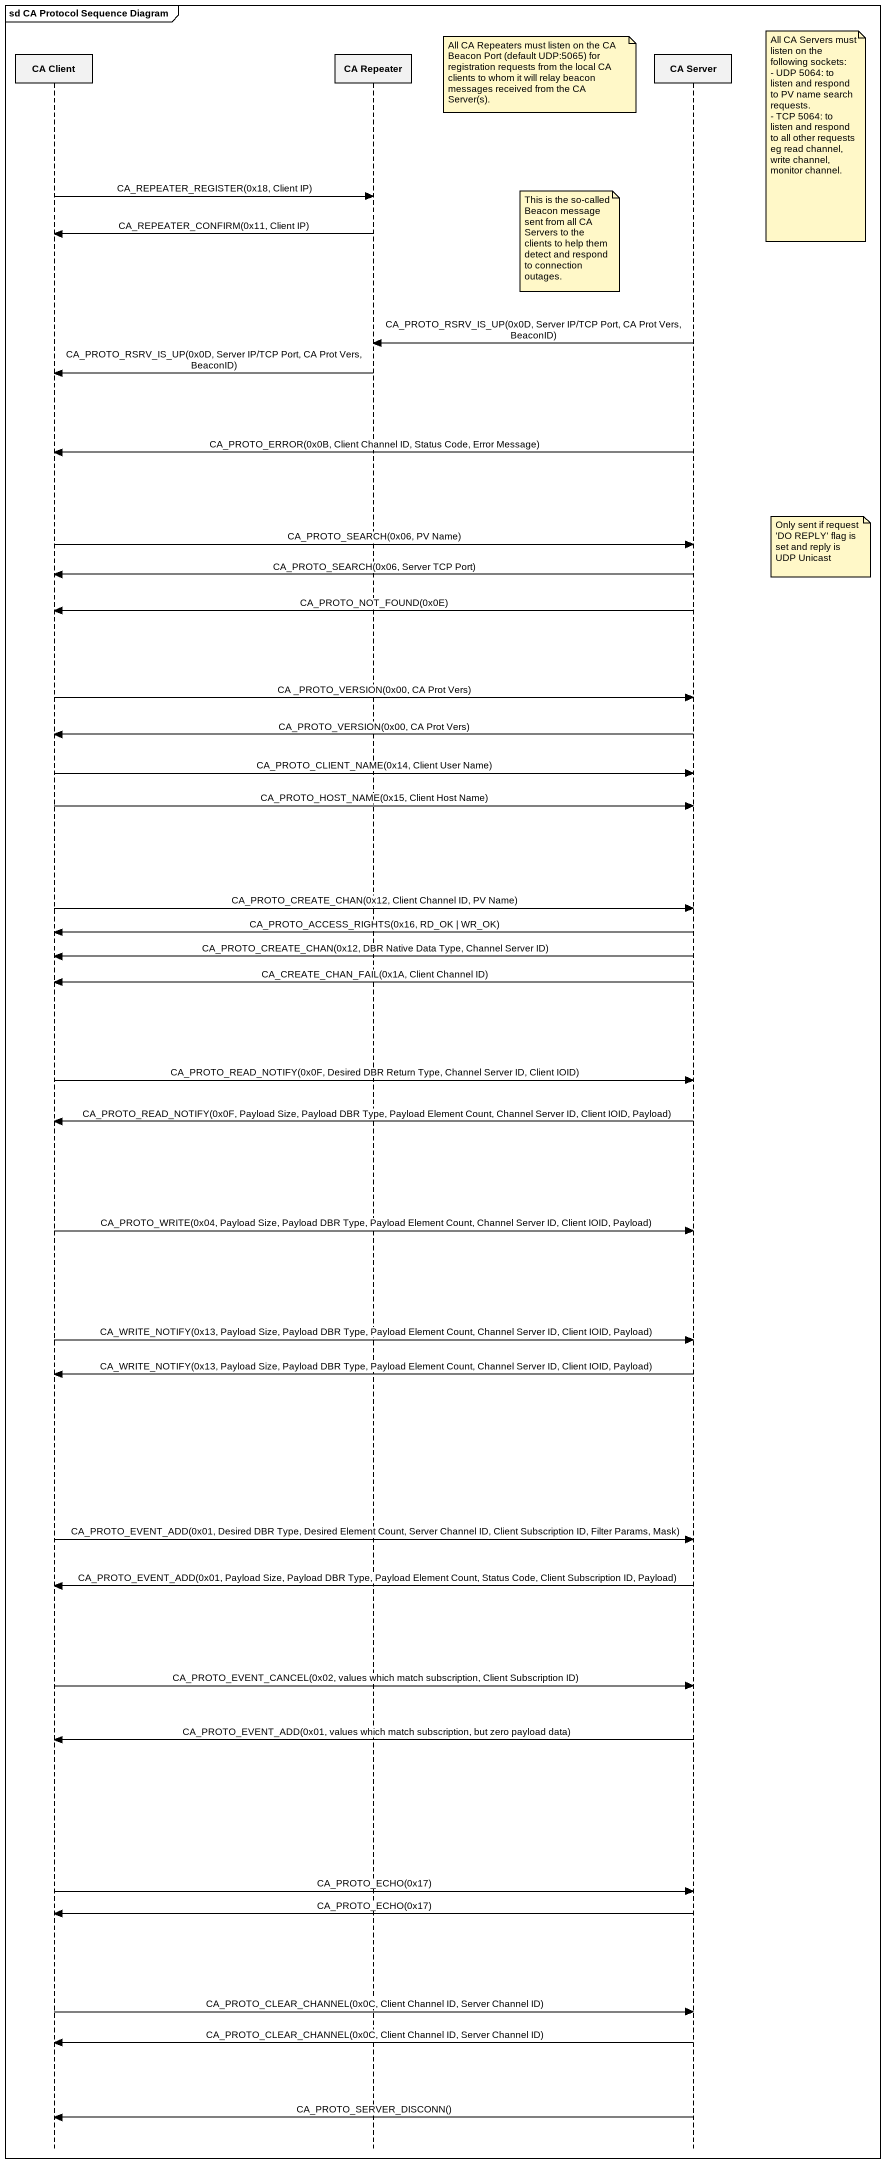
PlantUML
@startuml
mainframe sd CA Protocol Sequence Diagram
hide footbox
participant "CA Client" as CA_Client
participant "CA Repeater" as CA_Repeater
participant "CA Server" as CA_Server

note left of CA_Server : All CA Repeaters must listen on the CA Beacon Port (default UDP:5065) for registration requests from the local CA clients to whom it will relay beacon messages received from the CA Server(s).
note right of CA_Server
  All CA Servers must listen on the following sockets:
  - UDP 5064: to listen and respond to PV name search requests.
  - TCP 5064: to listen and respond to all other requests eg read channel, write channel, monitor channel.
end note
CA_Client -> CA_Repeater : CA_REPEATER_REGISTER(0x18, Client IP)
CA_Repeater -> CA_Client : CA_REPEATER_CONFIRM(0x11, Client IP)
note left of CA_Server : This is the so-called Beacon message sent from all CA Servers to the clients to help them detect and respond to connection outages.
CA_Server -> CA_Repeater : CA_PROTO_RSRV_IS_UP(0x0D, Server IP/TCP Port, CA Prot Vers, BeaconID)
CA_Repeater -> CA_Client : CA_PROTO_RSRV_IS_UP(0x0D, Server IP/TCP Port, CA Prot Vers, BeaconID)
CA_Server -> CA_Client : CA_PROTO_ERROR(0x0B, Client Channel ID, Status Code, Error Message)
CA_Client -> CA_Server : CA_PROTO_SEARCH(0x06, PV Name)
note right of CA_Server : Only sent if request 'DO REPLY' flag is set and reply is UDP Unicast
CA_Server -> CA_Client : CA_PROTO_SEARCH(0x06, Server TCP Port)
CA_Server -> CA_Client : CA_PROTO_NOT_FOUND(0x0E)
CA_Client -> CA_Server : CA _PROTO_VERSION(0x00, CA Prot Vers)
CA_Server -> CA_Client : CA_PROTO_VERSION(0x00, CA Prot Vers)
CA_Client -> CA_Server : CA_PROTO_CLIENT_NAME(0x14, Client User Name)
CA_Client -> CA_Server : CA_PROTO_HOST_NAME(0x15, Client Host Name)
CA_Client -> CA_Server : CA_PROTO_CREATE_CHAN(0x12, Client Channel ID, PV Name)
CA_Server -> CA_Client : CA_PROTO_ACCESS_RIGHTS(0x16, RD_OK | WR_OK)
CA_Server -> CA_Client : CA_PROTO_CREATE_CHAN(0x12, DBR Native Data Type, Channel Server ID)
CA_Server -> CA_Client : CA_CREATE_CHAN_FAIL(0x1A, Client Channel ID)
CA_Client -> CA_Server : CA_PROTO_READ_NOTIFY(0x0F, Desired DBR Return Type, Channel Server ID, Client IOID)
CA_Server -> CA_Client : CA_PROTO_READ_NOTIFY(0x0F, Payload Size, Payload DBR Type, Payload Element Count, Channel Server ID, Client IOID, Payload)
CA_Client -> CA_Server : CA_PROTO_WRITE(0x04, Payload Size, Payload DBR Type, Payload Element Count, Channel Server ID, Client IOID, Payload)
CA_Client -> CA_Server : CA_WRITE_NOTIFY(0x13, Payload Size, Payload DBR Type, Payload Element Count, Channel Server ID, Client IOID, Payload)
CA_Server -> CA_Client : CA_WRITE_NOTIFY(0x13, Payload Size, Payload DBR Type, Payload Element Count, Channel Server ID, Client IOID, Payload)
CA_Client -> CA_Server : CA_PROTO_EVENT_ADD(0x01, Desired DBR Type, Desired Element Count, Server Channel ID, Client Subscription ID, Filter Params, Mask)
CA_Server -> CA_Client : CA_PROTO_EVENT_ADD(0x01, Payload Size, Payload DBR Type, Payload Element Count, Status Code, Client Subscription ID, Payload)
CA_Client -> CA_Server : CA_PROTO_EVENT_CANCEL(0x02, values which match subscription, Client Subscription ID)
CA_Server -> CA_Client : CA_PROTO_EVENT_ADD(0x01, values which match subscription, but zero payload data)
CA_Client -> CA_Server : CA_PROTO_ECHO(0x17)
CA_Server -> CA_Client : CA_PROTO_ECHO(0x17)
CA_Client -> CA_Server : CA_PROTO_CLEAR_CHANNEL(0x0C, Client Channel ID, Server Channel ID)
CA_Server -> CA_Client : CA_PROTO_CLEAR_CHANNEL(0x0C, Client Channel ID, Server Channel ID)
CA_Server -> CA_Client : CA_PROTO_SERVER_DISCONN()
@enduml
